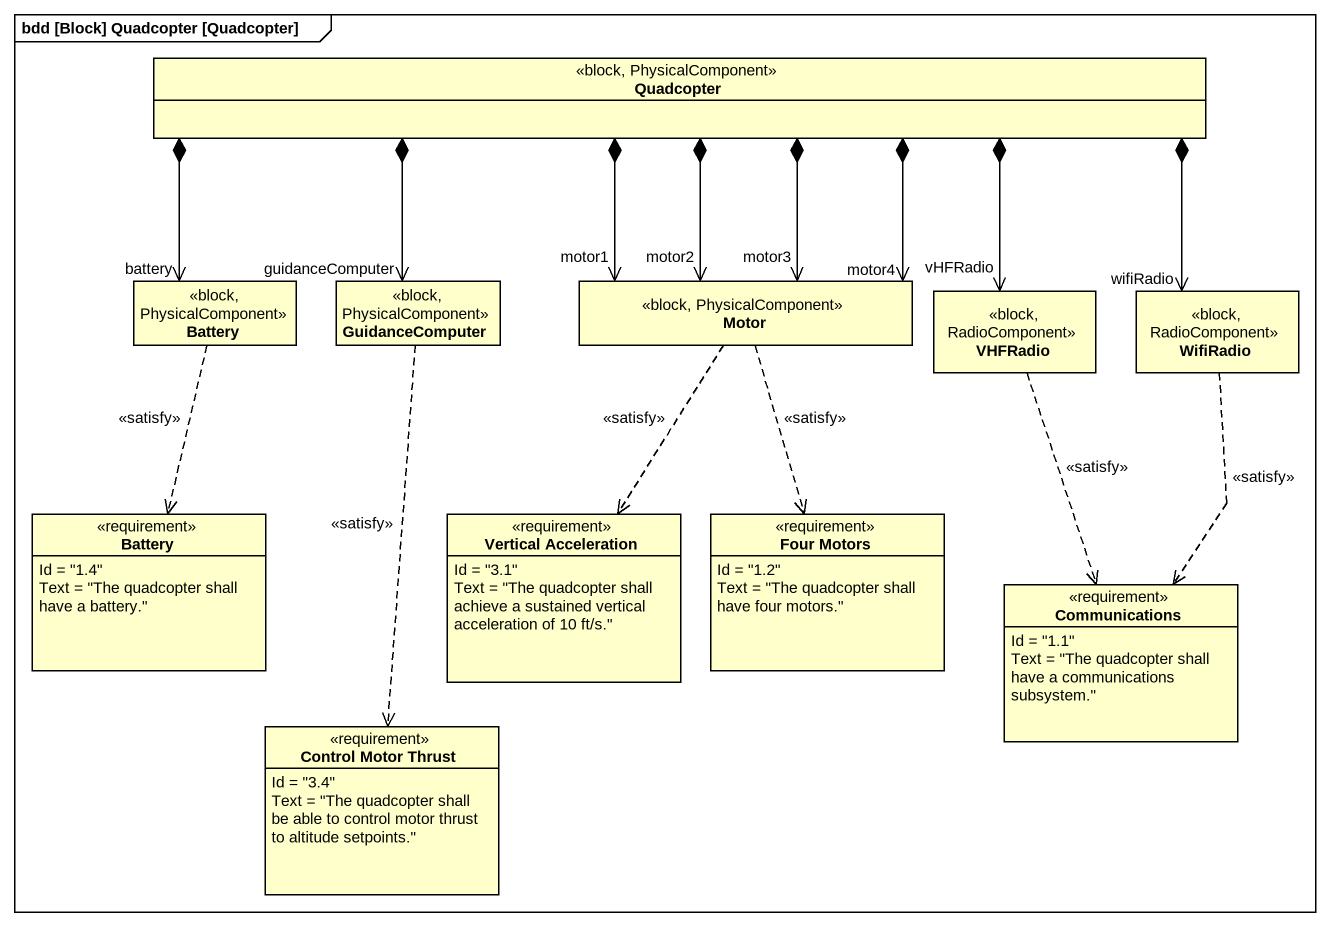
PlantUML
@startuml
mainframe bdd [Block] Quadcopter [Quadcopter]
hide circle
hide empty members
class Quadcopter <<block, PhysicalComponent>>
class Battery <<block, PhysicalComponent>>
class GuidanceComputer <<block, PhysicalComponent>>
class Motor <<block, PhysicalComponent>>
class VHFRadio <<block, RadioComponent>>
class WifiRadio <<block, RadioComponent>>
class "Battery" as Battery_2 <<requirement>> {
  Id = "1.4"
  Text = "The quadcopter shall have a battery."
}
class "Vertical Acceleration" as Vertical_Acceleration <<requirement>> {
  Id = "3.1"
  Text = "The quadcopter shall achieve a sustained vertical acceleration of 10 ft/s."
}
class "Four Motors" as Four_Motors <<requirement>> {
  Id = "1.2"
  Text = "The quadcopter shall have four motors."
}
class Communications <<requirement>> {
  Id = "1.1"
  Text = "The quadcopter shall have a communications subsystem."
}
class "Control Motor Thrust" as Control_Motor_Thrust <<requirement>> {
  Id = "3.4"
  Text = "The quadcopter shall be able to control motor thrust to altitude setpoints."
}
Quadcopter *-left-> "battery" Battery
Quadcopter *--> "guidanceComputer" GuidanceComputer
Quadcopter *--> "motor4" Motor
Quadcopter *--> "motor1" Motor
Quadcopter *--> "motor2" Motor
Quadcopter *--> "motor3" Motor
Quadcopter *--> "vHFRadio" VHFRadio
Quadcopter *-right-> "wifiRadio" WifiRadio
Battery ..> Battery_2 : <<satisfy>>
GuidanceComputer ..> Control_Motor_Thrust : <<satisfy>>
Motor ..> Vertical_Acceleration : <<satisfy>>
Motor ..> Four_Motors : <<satisfy>>
VHFRadio ..> Communications : <<satisfy>>
WifiRadio ..> Communications : <<satisfy>>
@enduml
